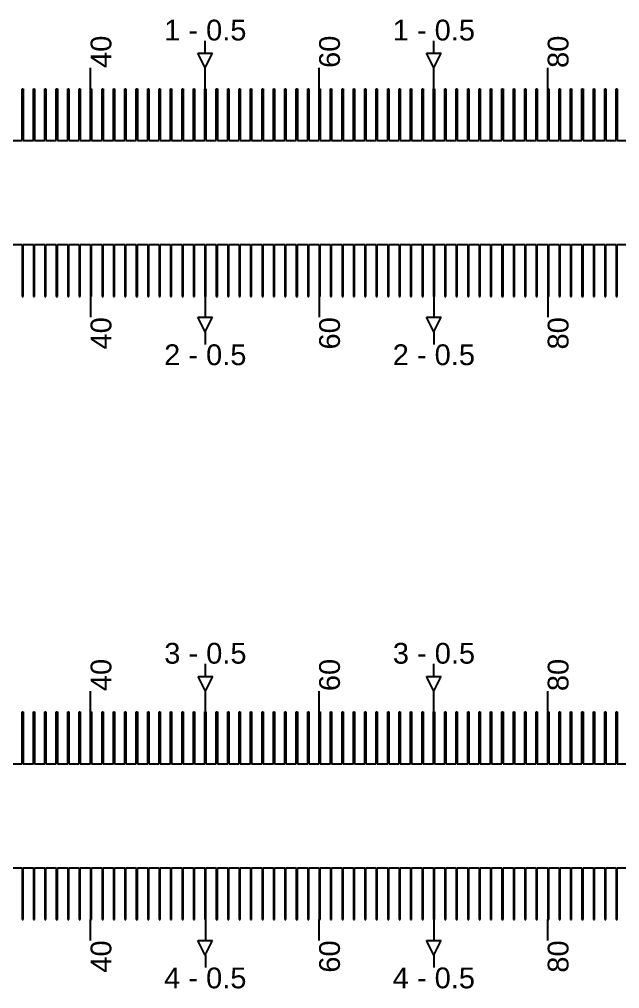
# Model space of a CAD drawing. Extents: x -119394 to 128420, y 74496 to 185496.
# Drawn here: x 41166 to 41454.9, y 112862.7 to 113329.2 of the extents above; entities that cross this region are included whole.
import ezdxf

# ---------------------------------------------------------------- set-up
doc = ezdxf.new("R2010")
doc.units = 13
doc.layers.add('CL - Label-1', color=120, linetype='Continuous')
doc.layers.add('CL - Label-2', color=132, linetype='Continuous')
doc.layers.add('CL - Sub-Micro', color=7, linetype='Continuous', true_color=0x47d1ff)
doc.styles.get("Standard").update_dxf_attribs({"font": 'arial.ttf'})

msp = doc.modelspace()

# ---------------------------------------------------------------- linework, layer by layer
for p, q in [((41255.49, 113312.94), (41255.49, 113318.94)), ((41365.49, 113312.94), (41365.49, 113318.94)), ((41200.29, 113295.86), (41200.29, 113305.86)), ((41255.49, 113295.86), (41255.49, 113305.86)), ((41310.29, 113295.86), (41310.29, 113305.86)), ((41365.49, 113295.86), (41365.49, 113305.86)), ((41420.29, 113295.86), (41420.29, 113305.86)), ((41200.29, 113195.86), (41200.29, 113185.86)), ((41255.49, 113195.86), (41255.49, 113185.86)), ((41310.29, 113195.86), (41310.29, 113185.86)), ((41365.49, 113195.86), (41365.49, 113185.86)), ((41420.29, 113195.86), (41420.29, 113185.86)), ((41255.49, 113178.79), (41255.49, 113172.79)), ((41365.49, 113178.79), (41365.49, 113172.79)), ((41255.54, 113012.94), (41255.54, 113018.94)), ((41365.54, 113012.94), (41365.54, 113018.94)), ((41200.29, 112995.86), (41200.29, 113005.86)), ((41255.54, 112995.86), (41255.54, 113005.86)), ((41310.29, 112995.86), (41310.29, 113005.86)), ((41365.54, 112995.86), (41365.54, 113005.86)), ((41420.29, 112995.86), (41420.29, 113005.86)), ((41200.29, 112885.86), (41200.29, 112895.86)), ((41255.54, 112895.86), (41255.54, 112885.86)), ((41310.29, 112885.86), (41310.29, 112895.86)), ((41365.54, 112895.86), (41365.54, 112885.86)), ((41420.29, 112885.86), (41420.29, 112895.86)), ((41255.54, 112878.79), (41255.54, 112872.79)), ((41365.54, 112878.79), (41365.54, 112872.79))]:
    msp.add_line(p, q)
at = {"layer": 'CL - Label-2'}
for p, q in [((41255.49, 113305.86), (41251.95, 113312.96)), ((41251.95, 113312.96), (41259.02, 113312.96)), ((41255.49, 113305.86), (41259.02, 113312.96)), ((41365.49, 113305.86), (41361.95, 113312.96)), ((41361.95, 113312.96), (41369.02, 113312.96)), ((41365.49, 113305.86), (41369.02, 113312.96)), ((41255.49, 113178.79), (41251.95, 113185.89)), ((41251.95, 113185.89), (41259.02, 113185.89)), ((41255.49, 113178.79), (41259.02, 113185.89)), ((41365.49, 113178.79), (41361.95, 113185.89)), ((41361.95, 113185.89), (41369.02, 113185.89)), ((41365.49, 113178.79), (41369.02, 113185.89)), ((41255.54, 113005.86), (41252, 113012.96)), ((41252, 113012.96), (41259.07, 113012.96)), ((41255.54, 113005.86), (41259.07, 113012.96)), ((41365.54, 113005.86), (41362, 113012.96)), ((41362, 113012.96), (41369.07, 113012.96)), ((41365.54, 113005.86), (41369.07, 113012.96)), ((41255.49, 112878.79), (41251.95, 112885.89)), ((41251.95, 112885.89), (41259.02, 112885.89)), ((41255.49, 112878.79), (41259.02, 112885.89)), ((41365.49, 112878.79), (41361.95, 112885.89)), ((41361.95, 112885.89), (41369.02, 112885.89)), ((41365.49, 112878.79), (41369.02, 112885.89))]:
    msp.add_line(p, q, dxfattribs=at)
at = {"layer": 'CL - Sub-Micro'}
for p, q in [((41167.29, 113270.86), (41167.29, 113295.86)), ((41167.29, 113295.86), (41167.79, 113295.86)), ((41167.79, 113295.86), (41167.79, 113270.86)), ((41172.79, 113270.86), (41172.79, 113295.86)), ((41172.79, 113295.86), (41173.29, 113295.86)), ((41173.29, 113295.86), (41173.29, 113270.86)), ((41178.29, 113270.86), (41178.29, 113295.86)), ((41178.29, 113295.86), (41178.79, 113295.86)), ((41178.79, 113295.86), (41178.79, 113270.86)), ((41183.79, 113270.86), (41183.79, 113295.86)), ((41183.79, 113295.86), (41184.29, 113295.86)), ((41184.29, 113295.86), (41184.29, 113270.86)), ((41189.29, 113270.86), (41189.29, 113295.86)), ((41189.29, 113295.86), (41189.79, 113295.86)), ((41189.79, 113295.86), (41189.79, 113270.86)), ((41194.79, 113270.86), (41194.79, 113295.86)), ((41194.79, 113295.86), (41195.29, 113295.86)), ((41195.29, 113295.86), (41195.29, 113270.86)), ((41200.29, 113270.86), (41200.29, 113295.86)), ((41200.29, 113295.86), (41200.79, 113295.86)), ((41200.79, 113295.86), (41200.79, 113270.86)), ((41205.79, 113270.86), (41205.79, 113295.86)), ((41205.79, 113295.86), (41206.29, 113295.86)), ((41206.29, 113295.86), (41206.29, 113270.86)), ((41211.29, 113270.86), (41211.29, 113295.86)), ((41211.29, 113295.86), (41211.79, 113295.86)), ((41211.79, 113295.86), (41211.79, 113270.86)), ((41216.79, 113270.86), (41216.79, 113295.86)), ((41216.79, 113295.86), (41217.29, 113295.86)), ((41217.29, 113295.86), (41217.29, 113270.86)), ((41222.29, 113270.86), (41222.29, 113295.86)), ((41222.29, 113295.86), (41222.79, 113295.86)), ((41222.79, 113295.86), (41222.79, 113270.86)), ((41227.79, 113270.86), (41227.79, 113295.86)), ((41227.79, 113295.86), (41228.29, 113295.86)), ((41228.29, 113295.86), (41228.29, 113270.86)), ((41233.29, 113270.86), (41233.29, 113295.86)), ((41233.29, 113295.86), (41233.79, 113295.86)), ((41233.79, 113295.86), (41233.79, 113270.86)), ((41238.79, 113270.86), (41238.79, 113295.86)), ((41238.79, 113295.86), (41239.29, 113295.86)), ((41239.29, 113295.86), (41239.29, 113270.86)), ((41244.29, 113270.86), (41244.29, 113295.86)), ((41244.29, 113295.86), (41244.79, 113295.86)), ((41244.79, 113295.86), (41244.79, 113270.86)), ((41249.79, 113270.86), (41249.79, 113295.86)), ((41249.79, 113295.86), (41250.29, 113295.86)), ((41250.29, 113295.86), (41250.29, 113270.86)), ((41255.29, 113270.86), (41255.29, 113295.86)), ((41255.29, 113295.86), (41255.79, 113295.86)), ((41255.79, 113295.86), (41255.79, 113270.86)), ((41260.79, 113270.86), (41260.79, 113295.86)), ((41260.79, 113295.86), (41261.29, 113295.86)), ((41261.29, 113295.86), (41261.29, 113270.86)), ((41266.29, 113270.86), (41266.29, 113295.86)), ((41266.29, 113295.86), (41266.79, 113295.86)), ((41266.79, 113295.86), (41266.79, 113270.86)), ((41271.79, 113270.86), (41271.79, 113295.86)), ((41271.79, 113295.86), (41272.29, 113295.86)), ((41272.29, 113295.86), (41272.29, 113270.86)), ((41277.29, 113270.86), (41277.29, 113295.86)), ((41277.29, 113295.86), (41277.79, 113295.86)), ((41277.79, 113295.86), (41277.79, 113270.86)), ((41282.79, 113270.86), (41282.79, 113295.86)), ((41282.79, 113295.86), (41283.29, 113295.86)), ((41283.29, 113295.86), (41283.29, 113270.86)), ((41288.29, 113270.86), (41288.29, 113295.86)), ((41288.29, 113295.86), (41288.79, 113295.86)), ((41288.79, 113295.86), (41288.79, 113270.86)), ((41293.79, 113270.86), (41293.79, 113295.86)), ((41293.79, 113295.86), (41294.29, 113295.86)), ((41294.29, 113295.86), (41294.29, 113270.86)), ((41299.29, 113270.86), (41299.29, 113295.86)), ((41299.29, 113295.86), (41299.79, 113295.86)), ((41299.79, 113295.86), (41299.79, 113270.86)), ((41304.79, 113270.86), (41304.79, 113295.86)), ((41304.79, 113295.86), (41305.29, 113295.86)), ((41305.29, 113295.86), (41305.29, 113270.86)), ((41310.29, 113270.86), (41310.29, 113295.86)), ((41310.29, 113295.86), (41310.79, 113295.86)), ((41310.79, 113295.86), (41310.79, 113270.86)), ((41315.79, 113270.86), (41315.79, 113295.86)), ((41315.79, 113295.86), (41316.29, 113295.86)), ((41316.29, 113295.86), (41316.29, 113270.86)), ((41321.29, 113270.86), (41321.29, 113295.86)), ((41321.29, 113295.86), (41321.79, 113295.86)), ((41321.79, 113295.86), (41321.79, 113270.86)), ((41326.79, 113270.86), (41326.79, 113295.86)), ((41326.79, 113295.86), (41327.29, 113295.86)), ((41327.29, 113295.86), (41327.29, 113270.86)), ((41332.29, 113270.86), (41332.29, 113295.86)), ((41332.29, 113295.86), (41332.79, 113295.86)), ((41332.79, 113295.86), (41332.79, 113270.86)), ((41337.79, 113270.86), (41337.79, 113295.86)), ((41337.79, 113295.86), (41338.29, 113295.86)), ((41338.29, 113295.86), (41338.29, 113270.86)), ((41343.29, 113270.86), (41343.29, 113295.86)), ((41343.29, 113295.86), (41343.79, 113295.86)), ((41343.79, 113295.86), (41343.79, 113270.86)), ((41348.79, 113270.86), (41348.79, 113295.86)), ((41348.79, 113295.86), (41349.29, 113295.86)), ((41349.29, 113295.86), (41349.29, 113270.86)), ((41354.29, 113270.86), (41354.29, 113295.86)), ((41354.29, 113295.86), (41354.79, 113295.86)), ((41354.79, 113295.86), (41354.79, 113270.86)), ((41359.79, 113270.86), (41359.79, 113295.86)), ((41359.79, 113295.86), (41360.29, 113295.86)), ((41360.29, 113295.86), (41360.29, 113270.86)), ((41365.29, 113270.86), (41365.29, 113295.86)), ((41365.29, 113295.86), (41365.79, 113295.86)), ((41365.79, 113295.86), (41365.79, 113270.86)), ((41370.79, 113270.86), (41370.79, 113295.86)), ((41370.79, 113295.86), (41371.29, 113295.86)), ((41371.29, 113295.86), (41371.29, 113270.86)), ((41376.29, 113270.86), (41376.29, 113295.86)), ((41376.29, 113295.86), (41376.79, 113295.86)), ((41376.79, 113295.86), (41376.79, 113270.86)), ((41381.79, 113270.86), (41381.79, 113295.86)), ((41381.79, 113295.86), (41382.29, 113295.86)), ((41382.29, 113295.86), (41382.29, 113270.86)), ((41387.29, 113270.86), (41387.29, 113295.86)), ((41387.29, 113295.86), (41387.79, 113295.86)), ((41387.79, 113295.86), (41387.79, 113270.86)), ((41392.79, 113270.86), (41392.79, 113295.86)), ((41392.79, 113295.86), (41393.29, 113295.86)), ((41393.29, 113295.86), (41393.29, 113270.86)), ((41398.29, 113270.86), (41398.29, 113295.86)), ((41398.29, 113295.86), (41398.79, 113295.86)), ((41398.79, 113295.86), (41398.79, 113270.86)), ((41403.79, 113270.86), (41403.79, 113295.86)), ((41403.79, 113295.86), (41404.29, 113295.86)), ((41404.29, 113295.86), (41404.29, 113270.86)), ((41409.29, 113270.86), (41409.29, 113295.86)), ((41409.29, 113295.86), (41409.79, 113295.86)), ((41409.79, 113295.86), (41409.79, 113270.86)), ((41414.79, 113270.86), (41414.79, 113295.86)), ((41414.79, 113295.86), (41415.29, 113295.86)), ((41415.29, 113295.86), (41415.29, 113270.86)), ((41420.29, 113270.86), (41420.29, 113295.86)), ((41420.29, 113295.86), (41420.79, 113295.86)), ((41420.79, 113295.86), (41420.79, 113270.86)), ((41425.79, 113270.86), (41425.79, 113295.86)), ((41425.79, 113295.86), (41426.29, 113295.86)), ((41426.29, 113295.86), (41426.29, 113270.86)), ((41431.29, 113270.86), (41431.29, 113295.86)), ((41431.29, 113295.86), (41431.79, 113295.86)), ((41431.79, 113295.86), (41431.79, 113270.86)), ((41436.79, 113270.86), (41436.79, 113295.86)), ((41436.79, 113295.86), (41437.29, 113295.86)), ((41437.29, 113295.86), (41437.29, 113270.86)), ((41442.29, 113270.86), (41442.29, 113295.86)), ((41442.29, 113295.86), (41442.79, 113295.86)), ((41442.79, 113295.86), (41442.79, 113270.86)), ((41447.79, 113270.86), (41447.79, 113295.86)), ((41447.79, 113295.86), (41448.29, 113295.86)), ((41448.29, 113295.86), (41448.29, 113270.86)), ((41453.29, 113270.86), (41453.29, 113295.86)), ((41453.29, 113295.86), (41453.79, 113295.86)), ((41453.79, 113295.86), (41453.79, 113270.86)), ((41162.29, 113270.86), (41167.29, 113270.86)), ((41167.79, 113270.86), (41172.79, 113270.86)), ((41173.29, 113270.86), (41178.29, 113270.86)), ((41178.79, 113270.86), (41183.79, 113270.86)), ((41184.29, 113270.86), (41189.29, 113270.86)), ((41189.79, 113270.86), (41194.79, 113270.86)), ((41195.29, 113270.86), (41200.29, 113270.86)), ((41200.79, 113270.86), (41205.79, 113270.86)), ((41206.29, 113270.86), (41211.29, 113270.86)), ((41211.79, 113270.86), (41216.79, 113270.86)), ((41217.29, 113270.86), (41222.29, 113270.86)), ((41222.79, 113270.86), (41227.79, 113270.86)), ((41228.29, 113270.86), (41233.29, 113270.86)), ((41233.79, 113270.86), (41238.79, 113270.86)), ((41239.29, 113270.86), (41244.29, 113270.86)), ((41244.79, 113270.86), (41249.79, 113270.86)), ((41250.29, 113270.86), (41255.29, 113270.86)), ((41255.79, 113270.86), (41260.79, 113270.86)), ((41261.29, 113270.86), (41266.29, 113270.86)), ((41266.79, 113270.86), (41271.79, 113270.86)), ((41272.29, 113270.86), (41277.29, 113270.86)), ((41277.79, 113270.86), (41282.79, 113270.86)), ((41283.29, 113270.86), (41288.29, 113270.86)), ((41288.79, 113270.86), (41293.79, 113270.86)), ((41294.29, 113270.86), (41299.29, 113270.86)), ((41299.79, 113270.86), (41304.79, 113270.86)), ((41305.29, 113270.86), (41310.29, 113270.86)), ((41310.79, 113270.86), (41315.79, 113270.86)), ((41316.29, 113270.86), (41321.29, 113270.86)), ((41321.79, 113270.86), (41326.79, 113270.86)), ((41327.29, 113270.86), (41332.29, 113270.86)), ((41332.79, 113270.86), (41337.79, 113270.86)), ((41338.29, 113270.86), (41343.29, 113270.86)), ((41343.79, 113270.86), (41348.79, 113270.86)), ((41349.29, 113270.86), (41354.29, 113270.86)), ((41354.79, 113270.86), (41359.79, 113270.86)), ((41360.29, 113270.86), (41365.29, 113270.86)), ((41365.79, 113270.86), (41370.79, 113270.86)), ((41371.29, 113270.86), (41376.29, 113270.86)), ((41376.79, 113270.86), (41381.79, 113270.86)), ((41382.29, 113270.86), (41387.29, 113270.86)), ((41387.79, 113270.86), (41392.79, 113270.86)), ((41393.29, 113270.86), (41398.29, 113270.86)), ((41398.79, 113270.86), (41403.79, 113270.86)), ((41404.29, 113270.86), (41409.29, 113270.86)), ((41409.79, 113270.86), (41414.79, 113270.86)), ((41415.29, 113270.86), (41420.29, 113270.86)), ((41420.79, 113270.86), (41425.79, 113270.86)), ((41426.29, 113270.86), (41431.29, 113270.86)), ((41431.79, 113270.86), (41436.79, 113270.86)), ((41437.29, 113270.86), (41442.29, 113270.86)), ((41442.79, 113270.86), (41447.79, 113270.86)), ((41448.29, 113270.86), (41453.29, 113270.86)), ((41453.79, 113270.86), (41458.79, 113270.86)), ((41162.29, 113220.86), (41167.29, 113220.86)), ((41167.29, 113220.86), (41167.29, 113195.86)), ((41167.79, 113195.86), (41167.79, 113220.86)), ((41167.79, 113220.86), (41172.79, 113220.86)), ((41172.79, 113220.86), (41172.79, 113195.86)), ((41173.29, 113195.86), (41173.29, 113220.86)), ((41173.29, 113220.86), (41178.29, 113220.86)), ((41178.29, 113220.86), (41178.29, 113195.86)), ((41178.79, 113195.86), (41178.79, 113220.86)), ((41178.79, 113220.86), (41183.79, 113220.86)), ((41183.79, 113220.86), (41183.79, 113195.86)), ((41184.29, 113195.86), (41184.29, 113220.86)), ((41184.29, 113220.86), (41189.29, 113220.86)), ((41189.29, 113220.86), (41189.29, 113195.86)), ((41189.79, 113195.86), (41189.79, 113220.86)), ((41189.79, 113220.86), (41194.79, 113220.86)), ((41194.79, 113220.86), (41194.79, 113195.86)), ((41195.29, 113195.86), (41195.29, 113220.86)), ((41195.29, 113220.86), (41200.29, 113220.86)), ((41200.29, 113220.86), (41200.29, 113195.86)), ((41200.79, 113195.86), (41200.79, 113220.86)), ((41200.79, 113220.86), (41205.79, 113220.86)), ((41205.79, 113220.86), (41205.79, 113195.86)), ((41206.29, 113195.86), (41206.29, 113220.86)), ((41206.29, 113220.86), (41211.29, 113220.86)), ((41211.29, 113220.86), (41211.29, 113195.86)), ((41211.79, 113195.86), (41211.79, 113220.86)), ((41211.79, 113220.86), (41216.79, 113220.86)), ((41216.79, 113220.86), (41216.79, 113195.86)), ((41217.29, 113195.86), (41217.29, 113220.86)), ((41217.29, 113220.86), (41222.29, 113220.86)), ((41222.29, 113220.86), (41222.29, 113195.86)), ((41222.79, 113195.86), (41222.79, 113220.86)), ((41222.79, 113220.86), (41227.79, 113220.86)), ((41227.79, 113220.86), (41227.79, 113195.86)), ((41228.29, 113195.86), (41228.29, 113220.86)), ((41228.29, 113220.86), (41233.29, 113220.86)), ((41233.29, 113220.86), (41233.29, 113195.86)), ((41233.79, 113195.86), (41233.79, 113220.86)), ((41233.79, 113220.86), (41238.79, 113220.86)), ((41238.79, 113220.86), (41238.79, 113195.86)), ((41239.29, 113195.86), (41239.29, 113220.86)), ((41239.29, 113220.86), (41244.29, 113220.86)), ((41244.29, 113220.86), (41244.29, 113195.86)), ((41244.79, 113195.86), (41244.79, 113220.86)), ((41244.79, 113220.86), (41249.79, 113220.86)), ((41249.79, 113220.86), (41249.79, 113195.86)), ((41250.29, 113195.86), (41250.29, 113220.86)), ((41250.29, 113220.86), (41255.29, 113220.86)), ((41255.29, 113220.86), (41255.29, 113195.86)), ((41255.79, 113195.86), (41255.79, 113220.86)), ((41255.79, 113220.86), (41260.79, 113220.86)), ((41260.79, 113220.86), (41260.79, 113195.86)), ((41261.29, 113195.86), (41261.29, 113220.86)), ((41261.29, 113220.86), (41266.29, 113220.86)), ((41266.29, 113220.86), (41266.29, 113195.86)), ((41266.79, 113195.86), (41266.79, 113220.86)), ((41266.79, 113220.86), (41271.79, 113220.86)), ((41271.79, 113220.86), (41271.79, 113195.86)), ((41272.29, 113195.86), (41272.29, 113220.86)), ((41272.29, 113220.86), (41277.29, 113220.86)), ((41277.29, 113220.86), (41277.29, 113195.86)), ((41277.79, 113195.86), (41277.79, 113220.86)), ((41277.79, 113220.86), (41282.79, 113220.86)), ((41282.79, 113220.86), (41282.79, 113195.86)), ((41283.29, 113195.86), (41283.29, 113220.86)), ((41283.29, 113220.86), (41288.29, 113220.86)), ((41288.29, 113220.86), (41288.29, 113195.86)), ((41288.79, 113195.86), (41288.79, 113220.86)), ((41288.79, 113220.86), (41293.79, 113220.86)), ((41293.79, 113220.86), (41293.79, 113195.86)), ((41294.29, 113195.86), (41294.29, 113220.86)), ((41294.29, 113220.86), (41299.29, 113220.86)), ((41299.29, 113220.86), (41299.29, 113195.86)), ((41299.79, 113195.86), (41299.79, 113220.86)), ((41299.79, 113220.86), (41304.79, 113220.86)), ((41304.79, 113220.86), (41304.79, 113195.86)), ((41305.29, 113195.86), (41305.29, 113220.86)), ((41305.29, 113220.86), (41310.29, 113220.86)), ((41310.29, 113220.86), (41310.29, 113195.86)), ((41310.79, 113195.86), (41310.79, 113220.86)), ((41310.79, 113220.86), (41315.79, 113220.86)), ((41315.79, 113220.86), (41315.79, 113195.86)), ((41316.29, 113195.86), (41316.29, 113220.86)), ((41316.29, 113220.86), (41321.29, 113220.86)), ((41321.29, 113220.86), (41321.29, 113195.86)), ((41321.79, 113195.86), (41321.79, 113220.86)), ((41321.79, 113220.86), (41326.79, 113220.86)), ((41326.79, 113220.86), (41326.79, 113195.86)), ((41327.29, 113195.86), (41327.29, 113220.86)), ((41327.29, 113220.86), (41332.29, 113220.86)), ((41332.29, 113220.86), (41332.29, 113195.86)), ((41332.79, 113195.86), (41332.79, 113220.86)), ((41332.79, 113220.86), (41337.79, 113220.86)), ((41337.79, 113220.86), (41337.79, 113195.86)), ((41338.29, 113195.86), (41338.29, 113220.86)), ((41338.29, 113220.86), (41343.29, 113220.86)), ((41343.29, 113220.86), (41343.29, 113195.86)), ((41343.79, 113195.86), (41343.79, 113220.86)), ((41343.79, 113220.86), (41348.79, 113220.86)), ((41348.79, 113220.86), (41348.79, 113195.86)), ((41349.29, 113195.86), (41349.29, 113220.86)), ((41349.29, 113220.86), (41354.29, 113220.86)), ((41354.29, 113220.86), (41354.29, 113195.86)), ((41354.79, 113195.86), (41354.79, 113220.86)), ((41354.79, 113220.86), (41359.79, 113220.86)), ((41359.79, 113220.86), (41359.79, 113195.86)), ((41360.29, 113195.86), (41360.29, 113220.86)), ((41360.29, 113220.86), (41365.29, 113220.86)), ((41365.29, 113220.86), (41365.29, 113195.86)), ((41365.79, 113195.86), (41365.79, 113220.86)), ((41365.79, 113220.86), (41370.79, 113220.86)), ((41370.79, 113220.86), (41370.79, 113195.86)), ((41371.29, 113195.86), (41371.29, 113220.86)), ((41371.29, 113220.86), (41376.29, 113220.86)), ((41376.29, 113220.86), (41376.29, 113195.86)), ((41376.79, 113195.86), (41376.79, 113220.86)), ((41376.79, 113220.86), (41381.79, 113220.86)), ((41381.79, 113220.86), (41381.79, 113195.86)), ((41382.29, 113195.86), (41382.29, 113220.86)), ((41382.29, 113220.86), (41387.29, 113220.86)), ((41387.29, 113220.86), (41387.29, 113195.86)), ((41387.79, 113195.86), (41387.79, 113220.86)), ((41387.79, 113220.86), (41392.79, 113220.86)), ((41392.79, 113220.86), (41392.79, 113195.86)), ((41393.29, 113195.86), (41393.29, 113220.86)), ((41393.29, 113220.86), (41398.29, 113220.86)), ((41398.29, 113220.86), (41398.29, 113195.86)), ((41398.79, 113195.86), (41398.79, 113220.86)), ((41398.79, 113220.86), (41403.79, 113220.86)), ((41403.79, 113220.86), (41403.79, 113195.86)), ((41404.29, 113195.86), (41404.29, 113220.86)), ((41404.29, 113220.86), (41409.29, 113220.86)), ((41409.29, 113220.86), (41409.29, 113195.86)), ((41409.79, 113195.86), (41409.79, 113220.86)), ((41409.79, 113220.86), (41414.79, 113220.86)), ((41414.79, 113220.86), (41414.79, 113195.86)), ((41415.29, 113195.86), (41415.29, 113220.86)), ((41415.29, 113220.86), (41420.29, 113220.86)), ((41420.29, 113220.86), (41420.29, 113195.86)), ((41420.79, 113195.86), (41420.79, 113220.86)), ((41420.79, 113220.86), (41425.79, 113220.86)), ((41425.79, 113220.86), (41425.79, 113195.86)), ((41426.29, 113195.86), (41426.29, 113220.86)), ((41426.29, 113220.86), (41431.29, 113220.86)), ((41431.29, 113220.86), (41431.29, 113195.86)), ((41431.79, 113195.86), (41431.79, 113220.86)), ((41431.79, 113220.86), (41436.79, 113220.86)), ((41436.79, 113220.86), (41436.79, 113195.86)), ((41437.29, 113195.86), (41437.29, 113220.86)), ((41437.29, 113220.86), (41442.29, 113220.86)), ((41442.29, 113220.86), (41442.29, 113195.86)), ((41442.79, 113195.86), (41442.79, 113220.86)), ((41442.79, 113220.86), (41447.79, 113220.86)), ((41447.79, 113220.86), (41447.79, 113195.86)), ((41448.29, 113195.86), (41448.29, 113220.86)), ((41448.29, 113220.86), (41453.29, 113220.86)), ((41453.29, 113220.86), (41453.29, 113195.86)), ((41453.79, 113195.86), (41453.79, 113220.86)), ((41453.79, 113220.86), (41458.79, 113220.86)), ((41167.29, 113195.86), (41167.79, 113195.86)), ((41172.79, 113195.86), (41173.29, 113195.86)), ((41178.29, 113195.86), (41178.79, 113195.86)), ((41183.79, 113195.86), (41184.29, 113195.86)), ((41189.29, 113195.86), (41189.79, 113195.86)), ((41194.79, 113195.86), (41195.29, 113195.86)), ((41200.29, 113195.86), (41200.79, 113195.86)), ((41205.79, 113195.86), (41206.29, 113195.86)), ((41211.29, 113195.86), (41211.79, 113195.86)), ((41216.79, 113195.86), (41217.29, 113195.86)), ((41222.29, 113195.86), (41222.79, 113195.86)), ((41227.79, 113195.86), (41228.29, 113195.86)), ((41233.29, 113195.86), (41233.79, 113195.86)), ((41238.79, 113195.86), (41239.29, 113195.86)), ((41244.29, 113195.86), (41244.79, 113195.86)), ((41249.79, 113195.86), (41250.29, 113195.86)), ((41255.29, 113195.86), (41255.79, 113195.86)), ((41260.79, 113195.86), (41261.29, 113195.86)), ((41266.29, 113195.86), (41266.79, 113195.86)), ((41271.79, 113195.86), (41272.29, 113195.86)), ((41277.29, 113195.86), (41277.79, 113195.86)), ((41282.79, 113195.86), (41283.29, 113195.86)), ((41288.29, 113195.86), (41288.79, 113195.86)), ((41293.79, 113195.86), (41294.29, 113195.86)), ((41299.29, 113195.86), (41299.79, 113195.86)), ((41304.79, 113195.86), (41305.29, 113195.86)), ((41310.29, 113195.86), (41310.79, 113195.86)), ((41315.79, 113195.86), (41316.29, 113195.86)), ((41321.29, 113195.86), (41321.79, 113195.86)), ((41326.79, 113195.86), (41327.29, 113195.86)), ((41332.29, 113195.86), (41332.79, 113195.86)), ((41337.79, 113195.86), (41338.29, 113195.86)), ((41343.29, 113195.86), (41343.79, 113195.86)), ((41348.79, 113195.86), (41349.29, 113195.86)), ((41354.29, 113195.86), (41354.79, 113195.86)), ((41359.79, 113195.86), (41360.29, 113195.86)), ((41365.29, 113195.86), (41365.79, 113195.86)), ((41370.79, 113195.86), (41371.29, 113195.86)), ((41376.29, 113195.86), (41376.79, 113195.86)), ((41381.79, 113195.86), (41382.29, 113195.86)), ((41387.29, 113195.86), (41387.79, 113195.86)), ((41392.79, 113195.86), (41393.29, 113195.86)), ((41398.29, 113195.86), (41398.79, 113195.86)), ((41403.79, 113195.86), (41404.29, 113195.86)), ((41409.29, 113195.86), (41409.79, 113195.86)), ((41414.79, 113195.86), (41415.29, 113195.86)), ((41420.29, 113195.86), (41420.79, 113195.86)), ((41425.79, 113195.86), (41426.29, 113195.86)), ((41431.29, 113195.86), (41431.79, 113195.86)), ((41436.79, 113195.86), (41437.29, 113195.86)), ((41442.29, 113195.86), (41442.79, 113195.86)), ((41447.79, 113195.86), (41448.29, 113195.86)), ((41453.29, 113195.86), (41453.79, 113195.86)), ((41167.29, 112970.86), (41167.29, 112995.86)), ((41167.29, 112995.86), (41167.79, 112995.86)), ((41167.79, 112995.86), (41167.79, 112970.86)), ((41172.79, 112970.86), (41172.79, 112995.86)), ((41172.79, 112995.86), (41173.29, 112995.86)), ((41173.29, 112995.86), (41173.29, 112970.86)), ((41178.29, 112970.86), (41178.29, 112995.86)), ((41178.29, 112995.86), (41178.79, 112995.86)), ((41178.79, 112995.86), (41178.79, 112970.86)), ((41183.79, 112970.86), (41183.79, 112995.86)), ((41183.79, 112995.86), (41184.29, 112995.86)), ((41184.29, 112995.86), (41184.29, 112970.86)), ((41189.29, 112970.86), (41189.29, 112995.86)), ((41189.29, 112995.86), (41189.79, 112995.86)), ((41189.79, 112995.86), (41189.79, 112970.86)), ((41194.79, 112970.86), (41194.79, 112995.86)), ((41194.79, 112995.86), (41195.29, 112995.86)), ((41195.29, 112995.86), (41195.29, 112970.86)), ((41200.29, 112970.86), (41200.29, 112995.86)), ((41200.29, 112995.86), (41200.79, 112995.86)), ((41200.79, 112995.86), (41200.79, 112970.86)), ((41205.79, 112970.86), (41205.79, 112995.86)), ((41205.79, 112995.86), (41206.29, 112995.86)), ((41206.29, 112995.86), (41206.29, 112970.86)), ((41211.29, 112970.86), (41211.29, 112995.86)), ((41211.29, 112995.86), (41211.79, 112995.86)), ((41211.79, 112995.86), (41211.79, 112970.86)), ((41216.79, 112970.86), (41216.79, 112995.86)), ((41216.79, 112995.86), (41217.29, 112995.86)), ((41217.29, 112995.86), (41217.29, 112970.86)), ((41222.29, 112970.86), (41222.29, 112995.86)), ((41222.29, 112995.86), (41222.79, 112995.86)), ((41222.79, 112995.86), (41222.79, 112970.86)), ((41227.79, 112970.86), (41227.79, 112995.86)), ((41227.79, 112995.86), (41228.29, 112995.86)), ((41228.29, 112995.86), (41228.29, 112970.86)), ((41233.29, 112970.86), (41233.29, 112995.86)), ((41233.29, 112995.86), (41233.79, 112995.86)), ((41233.79, 112995.86), (41233.79, 112970.86)), ((41238.79, 112970.86), (41238.79, 112995.86)), ((41238.79, 112995.86), (41239.29, 112995.86)), ((41239.29, 112995.86), (41239.29, 112970.86)), ((41244.29, 112970.86), (41244.29, 112995.86)), ((41244.29, 112995.86), (41244.79, 112995.86)), ((41244.79, 112995.86), (41244.79, 112970.86)), ((41249.79, 112970.86), (41249.79, 112995.86)), ((41249.79, 112995.86), (41250.29, 112995.86)), ((41250.29, 112995.86), (41250.29, 112970.86)), ((41255.29, 112970.86), (41255.29, 112995.86)), ((41255.29, 112995.86), (41255.79, 112995.86)), ((41255.79, 112995.86), (41255.79, 112970.86)), ((41260.79, 112970.86), (41260.79, 112995.86)), ((41260.79, 112995.86), (41261.29, 112995.86)), ((41261.29, 112995.86), (41261.29, 112970.86)), ((41266.29, 112970.86), (41266.29, 112995.86)), ((41266.29, 112995.86), (41266.79, 112995.86)), ((41266.79, 112995.86), (41266.79, 112970.86)), ((41271.79, 112970.86), (41271.79, 112995.86)), ((41271.79, 112995.86), (41272.29, 112995.86)), ((41272.29, 112995.86), (41272.29, 112970.86)), ((41277.29, 112970.86), (41277.29, 112995.86)), ((41277.29, 112995.86), (41277.79, 112995.86)), ((41277.79, 112995.86), (41277.79, 112970.86)), ((41282.79, 112970.86), (41282.79, 112995.86)), ((41282.79, 112995.86), (41283.29, 112995.86)), ((41283.29, 112995.86), (41283.29, 112970.86)), ((41288.29, 112970.86), (41288.29, 112995.86)), ((41288.29, 112995.86), (41288.79, 112995.86)), ((41288.79, 112995.86), (41288.79, 112970.86)), ((41293.79, 112970.86), (41293.79, 112995.86)), ((41293.79, 112995.86), (41294.29, 112995.86)), ((41294.29, 112995.86), (41294.29, 112970.86)), ((41299.29, 112970.86), (41299.29, 112995.86)), ((41299.29, 112995.86), (41299.79, 112995.86)), ((41299.79, 112995.86), (41299.79, 112970.86)), ((41304.79, 112970.86), (41304.79, 112995.86)), ((41304.79, 112995.86), (41305.29, 112995.86)), ((41305.29, 112995.86), (41305.29, 112970.86)), ((41310.29, 112970.86), (41310.29, 112995.86)), ((41310.29, 112995.86), (41310.79, 112995.86)), ((41310.79, 112995.86), (41310.79, 112970.86)), ((41315.79, 112970.86), (41315.79, 112995.86)), ((41315.79, 112995.86), (41316.29, 112995.86)), ((41316.29, 112995.86), (41316.29, 112970.86)), ((41321.29, 112970.86), (41321.29, 112995.86)), ((41321.29, 112995.86), (41321.79, 112995.86)), ((41321.79, 112995.86), (41321.79, 112970.86)), ((41326.79, 112970.86), (41326.79, 112995.86)), ((41326.79, 112995.86), (41327.29, 112995.86)), ((41327.29, 112995.86), (41327.29, 112970.86)), ((41332.29, 112970.86), (41332.29, 112995.86)), ((41332.29, 112995.86), (41332.79, 112995.86)), ((41332.79, 112995.86), (41332.79, 112970.86)), ((41337.79, 112970.86), (41337.79, 112995.86)), ((41337.79, 112995.86), (41338.29, 112995.86)), ((41338.29, 112995.86), (41338.29, 112970.86)), ((41343.29, 112970.86), (41343.29, 112995.86)), ((41343.29, 112995.86), (41343.79, 112995.86)), ((41343.79, 112995.86), (41343.79, 112970.86)), ((41348.79, 112970.86), (41348.79, 112995.86)), ((41348.79, 112995.86), (41349.29, 112995.86)), ((41349.29, 112995.86), (41349.29, 112970.86)), ((41354.29, 112970.86), (41354.29, 112995.86)), ((41354.29, 112995.86), (41354.79, 112995.86)), ((41354.79, 112995.86), (41354.79, 112970.86)), ((41359.79, 112970.86), (41359.79, 112995.86)), ((41359.79, 112995.86), (41360.29, 112995.86)), ((41360.29, 112995.86), (41360.29, 112970.86)), ((41365.29, 112970.86), (41365.29, 112995.86)), ((41365.29, 112995.86), (41365.79, 112995.86)), ((41365.79, 112995.86), (41365.79, 112970.86)), ((41370.79, 112970.86), (41370.79, 112995.86)), ((41370.79, 112995.86), (41371.29, 112995.86)), ((41371.29, 112995.86), (41371.29, 112970.86)), ((41376.29, 112970.86), (41376.29, 112995.86)), ((41376.29, 112995.86), (41376.79, 112995.86)), ((41376.79, 112995.86), (41376.79, 112970.86)), ((41381.79, 112970.86), (41381.79, 112995.86)), ((41381.79, 112995.86), (41382.29, 112995.86)), ((41382.29, 112995.86), (41382.29, 112970.86)), ((41387.29, 112970.86), (41387.29, 112995.86)), ((41387.29, 112995.86), (41387.79, 112995.86)), ((41387.79, 112995.86), (41387.79, 112970.86)), ((41392.79, 112970.86), (41392.79, 112995.86)), ((41392.79, 112995.86), (41393.29, 112995.86)), ((41393.29, 112995.86), (41393.29, 112970.86)), ((41398.29, 112970.86), (41398.29, 112995.86)), ((41398.29, 112995.86), (41398.79, 112995.86)), ((41398.79, 112995.86), (41398.79, 112970.86)), ((41403.79, 112970.86), (41403.79, 112995.86)), ((41403.79, 112995.86), (41404.29, 112995.86)), ((41404.29, 112995.86), (41404.29, 112970.86)), ((41409.29, 112970.86), (41409.29, 112995.86)), ((41409.29, 112995.86), (41409.79, 112995.86)), ((41409.79, 112995.86), (41409.79, 112970.86)), ((41414.79, 112970.86), (41414.79, 112995.86)), ((41414.79, 112995.86), (41415.29, 112995.86)), ((41415.29, 112995.86), (41415.29, 112970.86)), ((41420.29, 112970.86), (41420.29, 112995.86)), ((41420.29, 112995.86), (41420.79, 112995.86)), ((41420.79, 112995.86), (41420.79, 112970.86)), ((41425.79, 112970.86), (41425.79, 112995.86)), ((41425.79, 112995.86), (41426.29, 112995.86)), ((41426.29, 112995.86), (41426.29, 112970.86)), ((41431.29, 112970.86), (41431.29, 112995.86)), ((41431.29, 112995.86), (41431.79, 112995.86)), ((41431.79, 112995.86), (41431.79, 112970.86)), ((41436.79, 112970.86), (41436.79, 112995.86)), ((41436.79, 112995.86), (41437.29, 112995.86)), ((41437.29, 112995.86), (41437.29, 112970.86)), ((41442.29, 112970.86), (41442.29, 112995.86)), ((41442.29, 112995.86), (41442.79, 112995.86)), ((41442.79, 112995.86), (41442.79, 112970.86)), ((41447.79, 112970.86), (41447.79, 112995.86)), ((41447.79, 112995.86), (41448.29, 112995.86)), ((41448.29, 112995.86), (41448.29, 112970.86)), ((41453.29, 112970.86), (41453.29, 112995.86)), ((41453.29, 112995.86), (41453.79, 112995.86)), ((41453.79, 112995.86), (41453.79, 112970.86)), ((41162.29, 112970.86), (41167.29, 112970.86)), ((41167.79, 112970.86), (41172.79, 112970.86)), ((41173.29, 112970.86), (41178.29, 112970.86)), ((41178.79, 112970.86), (41183.79, 112970.86)), ((41184.29, 112970.86), (41189.29, 112970.86)), ((41189.79, 112970.86), (41194.79, 112970.86)), ((41195.29, 112970.86), (41200.29, 112970.86)), ((41200.79, 112970.86), (41205.79, 112970.86)), ((41206.29, 112970.86), (41211.29, 112970.86)), ((41211.79, 112970.86), (41216.79, 112970.86)), ((41217.29, 112970.86), (41222.29, 112970.86)), ((41222.79, 112970.86), (41227.79, 112970.86)), ((41228.29, 112970.86), (41233.29, 112970.86)), ((41233.79, 112970.86), (41238.79, 112970.86)), ((41239.29, 112970.86), (41244.29, 112970.86)), ((41244.79, 112970.86), (41249.79, 112970.86)), ((41250.29, 112970.86), (41255.29, 112970.86)), ((41255.79, 112970.86), (41260.79, 112970.86)), ((41261.29, 112970.86), (41266.29, 112970.86)), ((41266.79, 112970.86), (41271.79, 112970.86)), ((41272.29, 112970.86), (41277.29, 112970.86)), ((41277.79, 112970.86), (41282.79, 112970.86)), ((41283.29, 112970.86), (41288.29, 112970.86)), ((41288.79, 112970.86), (41293.79, 112970.86)), ((41294.29, 112970.86), (41299.29, 112970.86)), ((41299.79, 112970.86), (41304.79, 112970.86)), ((41305.29, 112970.86), (41310.29, 112970.86)), ((41310.79, 112970.86), (41315.79, 112970.86)), ((41316.29, 112970.86), (41321.29, 112970.86)), ((41321.79, 112970.86), (41326.79, 112970.86)), ((41327.29, 112970.86), (41332.29, 112970.86)), ((41332.79, 112970.86), (41337.79, 112970.86)), ((41338.29, 112970.86), (41343.29, 112970.86)), ((41343.79, 112970.86), (41348.79, 112970.86)), ((41349.29, 112970.86), (41354.29, 112970.86)), ((41354.79, 112970.86), (41359.79, 112970.86)), ((41360.29, 112970.86), (41365.29, 112970.86)), ((41365.79, 112970.86), (41370.79, 112970.86)), ((41371.29, 112970.86), (41376.29, 112970.86)), ((41376.79, 112970.86), (41381.79, 112970.86)), ((41382.29, 112970.86), (41387.29, 112970.86)), ((41387.79, 112970.86), (41392.79, 112970.86)), ((41393.29, 112970.86), (41398.29, 112970.86)), ((41398.79, 112970.86), (41403.79, 112970.86)), ((41404.29, 112970.86), (41409.29, 112970.86)), ((41409.79, 112970.86), (41414.79, 112970.86)), ((41415.29, 112970.86), (41420.29, 112970.86)), ((41420.79, 112970.86), (41425.79, 112970.86)), ((41426.29, 112970.86), (41431.29, 112970.86)), ((41431.79, 112970.86), (41436.79, 112970.86)), ((41437.29, 112970.86), (41442.29, 112970.86)), ((41442.79, 112970.86), (41447.79, 112970.86)), ((41448.29, 112970.86), (41453.29, 112970.86)), ((41453.79, 112970.86), (41458.79, 112970.86)), ((41162.29, 112920.86), (41167.29, 112920.86)), ((41167.29, 112920.86), (41167.29, 112895.86)), ((41167.79, 112895.86), (41167.79, 112920.86)), ((41167.79, 112920.86), (41172.79, 112920.86)), ((41172.79, 112920.86), (41172.79, 112895.86)), ((41173.29, 112895.86), (41173.29, 112920.86)), ((41173.29, 112920.86), (41178.29, 112920.86)), ((41178.29, 112920.86), (41178.29, 112895.86)), ((41178.79, 112895.86), (41178.79, 112920.86)), ((41178.79, 112920.86), (41183.79, 112920.86)), ((41183.79, 112920.86), (41183.79, 112895.86)), ((41184.29, 112895.86), (41184.29, 112920.86)), ((41184.29, 112920.86), (41189.29, 112920.86)), ((41189.29, 112920.86), (41189.29, 112895.86)), ((41189.79, 112895.86), (41189.79, 112920.86)), ((41189.79, 112920.86), (41194.79, 112920.86)), ((41194.79, 112920.86), (41194.79, 112895.86)), ((41195.29, 112895.86), (41195.29, 112920.86)), ((41195.29, 112920.86), (41200.29, 112920.86)), ((41200.29, 112920.86), (41200.29, 112895.86)), ((41200.79, 112895.86), (41200.79, 112920.86)), ((41200.79, 112920.86), (41205.79, 112920.86)), ((41205.79, 112920.86), (41205.79, 112895.86)), ((41206.29, 112895.86), (41206.29, 112920.86)), ((41206.29, 112920.86), (41211.29, 112920.86)), ((41211.29, 112920.86), (41211.29, 112895.86)), ((41211.79, 112895.86), (41211.79, 112920.86)), ((41211.79, 112920.86), (41216.79, 112920.86)), ((41216.79, 112920.86), (41216.79, 112895.86)), ((41217.29, 112895.86), (41217.29, 112920.86)), ((41217.29, 112920.86), (41222.29, 112920.86)), ((41222.29, 112920.86), (41222.29, 112895.86)), ((41222.79, 112895.86), (41222.79, 112920.86)), ((41222.79, 112920.86), (41227.79, 112920.86)), ((41227.79, 112920.86), (41227.79, 112895.86)), ((41228.29, 112895.86), (41228.29, 112920.86)), ((41228.29, 112920.86), (41233.29, 112920.86)), ((41233.29, 112920.86), (41233.29, 112895.86)), ((41233.79, 112895.86), (41233.79, 112920.86)), ((41233.79, 112920.86), (41238.79, 112920.86)), ((41238.79, 112920.86), (41238.79, 112895.86)), ((41239.29, 112895.86), (41239.29, 112920.86)), ((41239.29, 112920.86), (41244.29, 112920.86)), ((41244.29, 112920.86), (41244.29, 112895.86)), ((41244.79, 112895.86), (41244.79, 112920.86)), ((41244.79, 112920.86), (41249.79, 112920.86)), ((41249.79, 112920.86), (41249.79, 112895.86)), ((41250.29, 112895.86), (41250.29, 112920.86)), ((41250.29, 112920.86), (41255.29, 112920.86)), ((41255.29, 112920.86), (41255.29, 112895.86)), ((41255.79, 112895.86), (41255.79, 112920.86)), ((41255.79, 112920.86), (41260.79, 112920.86)), ((41260.79, 112920.86), (41260.79, 112895.86)), ((41261.29, 112895.86), (41261.29, 112920.86)), ((41261.29, 112920.86), (41266.29, 112920.86)), ((41266.29, 112920.86), (41266.29, 112895.86)), ((41266.79, 112895.86), (41266.79, 112920.86)), ((41266.79, 112920.86), (41271.79, 112920.86)), ((41271.79, 112920.86), (41271.79, 112895.86)), ((41272.29, 112895.86), (41272.29, 112920.86)), ((41272.29, 112920.86), (41277.29, 112920.86)), ((41277.29, 112920.86), (41277.29, 112895.86)), ((41277.79, 112895.86), (41277.79, 112920.86)), ((41277.79, 112920.86), (41282.79, 112920.86)), ((41282.79, 112920.86), (41282.79, 112895.86)), ((41283.29, 112895.86), (41283.29, 112920.86)), ((41283.29, 112920.86), (41288.29, 112920.86)), ((41288.29, 112920.86), (41288.29, 112895.86)), ((41288.79, 112895.86), (41288.79, 112920.86)), ((41288.79, 112920.86), (41293.79, 112920.86)), ((41293.79, 112920.86), (41293.79, 112895.86)), ((41294.29, 112895.86), (41294.29, 112920.86)), ((41294.29, 112920.86), (41299.29, 112920.86)), ((41299.29, 112920.86), (41299.29, 112895.86)), ((41299.79, 112895.86), (41299.79, 112920.86)), ((41299.79, 112920.86), (41304.79, 112920.86)), ((41304.79, 112920.86), (41304.79, 112895.86)), ((41305.29, 112895.86), (41305.29, 112920.86)), ((41305.29, 112920.86), (41310.29, 112920.86)), ((41310.29, 112920.86), (41310.29, 112895.86)), ((41310.79, 112895.86), (41310.79, 112920.86)), ((41310.79, 112920.86), (41315.79, 112920.86)), ((41315.79, 112920.86), (41315.79, 112895.86)), ((41316.29, 112895.86), (41316.29, 112920.86)), ((41316.29, 112920.86), (41321.29, 112920.86)), ((41321.29, 112920.86), (41321.29, 112895.86)), ((41321.79, 112895.86), (41321.79, 112920.86)), ((41321.79, 112920.86), (41326.79, 112920.86)), ((41326.79, 112920.86), (41326.79, 112895.86)), ((41327.29, 112895.86), (41327.29, 112920.86)), ((41327.29, 112920.86), (41332.29, 112920.86)), ((41332.29, 112920.86), (41332.29, 112895.86)), ((41332.79, 112895.86), (41332.79, 112920.86)), ((41332.79, 112920.86), (41337.79, 112920.86)), ((41337.79, 112920.86), (41337.79, 112895.86)), ((41338.29, 112895.86), (41338.29, 112920.86)), ((41338.29, 112920.86), (41343.29, 112920.86)), ((41343.29, 112920.86), (41343.29, 112895.86)), ((41343.79, 112895.86), (41343.79, 112920.86)), ((41343.79, 112920.86), (41348.79, 112920.86)), ((41348.79, 112920.86), (41348.79, 112895.86)), ((41349.29, 112895.86), (41349.29, 112920.86)), ((41349.29, 112920.86), (41354.29, 112920.86)), ((41354.29, 112920.86), (41354.29, 112895.86)), ((41354.79, 112895.86), (41354.79, 112920.86)), ((41354.79, 112920.86), (41359.79, 112920.86)), ((41359.79, 112920.86), (41359.79, 112895.86)), ((41360.29, 112895.86), (41360.29, 112920.86)), ((41360.29, 112920.86), (41365.29, 112920.86)), ((41365.29, 112920.86), (41365.29, 112895.86)), ((41365.79, 112895.86), (41365.79, 112920.86)), ((41365.79, 112920.86), (41370.79, 112920.86)), ((41370.79, 112920.86), (41370.79, 112895.86)), ((41371.29, 112895.86), (41371.29, 112920.86)), ((41371.29, 112920.86), (41376.29, 112920.86)), ((41376.29, 112920.86), (41376.29, 112895.86)), ((41376.79, 112895.86), (41376.79, 112920.86)), ((41376.79, 112920.86), (41381.79, 112920.86)), ((41381.79, 112920.86), (41381.79, 112895.86)), ((41382.29, 112895.86), (41382.29, 112920.86)), ((41382.29, 112920.86), (41387.29, 112920.86)), ((41387.29, 112920.86), (41387.29, 112895.86)), ((41387.79, 112895.86), (41387.79, 112920.86)), ((41387.79, 112920.86), (41392.79, 112920.86)), ((41392.79, 112920.86), (41392.79, 112895.86)), ((41393.29, 112895.86), (41393.29, 112920.86)), ((41393.29, 112920.86), (41398.29, 112920.86)), ((41398.29, 112920.86), (41398.29, 112895.86)), ((41398.79, 112895.86), (41398.79, 112920.86)), ((41398.79, 112920.86), (41403.79, 112920.86)), ((41403.79, 112920.86), (41403.79, 112895.86)), ((41404.29, 112895.86), (41404.29, 112920.86)), ((41404.29, 112920.86), (41409.29, 112920.86)), ((41409.29, 112920.86), (41409.29, 112895.86)), ((41409.79, 112895.86), (41409.79, 112920.86)), ((41409.79, 112920.86), (41414.79, 112920.86)), ((41414.79, 112920.86), (41414.79, 112895.86)), ((41415.29, 112895.86), (41415.29, 112920.86)), ((41415.29, 112920.86), (41420.29, 112920.86)), ((41420.29, 112920.86), (41420.29, 112895.86)), ((41420.79, 112895.86), (41420.79, 112920.86)), ((41420.79, 112920.86), (41425.79, 112920.86)), ((41425.79, 112920.86), (41425.79, 112895.86)), ((41426.29, 112895.86), (41426.29, 112920.86)), ((41426.29, 112920.86), (41431.29, 112920.86)), ((41431.29, 112920.86), (41431.29, 112895.86)), ((41431.79, 112895.86), (41431.79, 112920.86)), ((41431.79, 112920.86), (41436.79, 112920.86)), ((41436.79, 112920.86), (41436.79, 112895.86)), ((41437.29, 112895.86), (41437.29, 112920.86)), ((41437.29, 112920.86), (41442.29, 112920.86)), ((41442.29, 112920.86), (41442.29, 112895.86)), ((41442.79, 112895.86), (41442.79, 112920.86)), ((41442.79, 112920.86), (41447.79, 112920.86)), ((41447.79, 112920.86), (41447.79, 112895.86)), ((41448.29, 112895.86), (41448.29, 112920.86)), ((41448.29, 112920.86), (41453.29, 112920.86)), ((41453.29, 112920.86), (41453.29, 112895.86)), ((41453.79, 112895.86), (41453.79, 112920.86)), ((41453.79, 112920.86), (41458.79, 112920.86)), ((41167.29, 112895.86), (41167.79, 112895.86)), ((41172.79, 112895.86), (41173.29, 112895.86)), ((41178.29, 112895.86), (41178.79, 112895.86)), ((41183.79, 112895.86), (41184.29, 112895.86)), ((41189.29, 112895.86), (41189.79, 112895.86)), ((41194.79, 112895.86), (41195.29, 112895.86)), ((41200.29, 112895.86), (41200.79, 112895.86)), ((41205.79, 112895.86), (41206.29, 112895.86)), ((41211.29, 112895.86), (41211.79, 112895.86)), ((41216.79, 112895.86), (41217.29, 112895.86)), ((41222.29, 112895.86), (41222.79, 112895.86)), ((41227.79, 112895.86), (41228.29, 112895.86)), ((41233.29, 112895.86), (41233.79, 112895.86)), ((41238.79, 112895.86), (41239.29, 112895.86)), ((41244.29, 112895.86), (41244.79, 112895.86)), ((41249.79, 112895.86), (41250.29, 112895.86)), ((41255.29, 112895.86), (41255.79, 112895.86)), ((41260.79, 112895.86), (41261.29, 112895.86)), ((41266.29, 112895.86), (41266.79, 112895.86)), ((41271.79, 112895.86), (41272.29, 112895.86)), ((41277.29, 112895.86), (41277.79, 112895.86)), ((41282.79, 112895.86), (41283.29, 112895.86)), ((41288.29, 112895.86), (41288.79, 112895.86)), ((41293.79, 112895.86), (41294.29, 112895.86)), ((41299.29, 112895.86), (41299.79, 112895.86)), ((41304.79, 112895.86), (41305.29, 112895.86)), ((41310.29, 112895.86), (41310.79, 112895.86)), ((41315.79, 112895.86), (41316.29, 112895.86)), ((41321.29, 112895.86), (41321.79, 112895.86)), ((41326.79, 112895.86), (41327.29, 112895.86)), ((41332.29, 112895.86), (41332.79, 112895.86)), ((41337.79, 112895.86), (41338.29, 112895.86)), ((41343.29, 112895.86), (41343.79, 112895.86)), ((41348.79, 112895.86), (41349.29, 112895.86)), ((41354.29, 112895.86), (41354.79, 112895.86)), ((41359.79, 112895.86), (41360.29, 112895.86)), ((41365.29, 112895.86), (41365.79, 112895.86)), ((41370.79, 112895.86), (41371.29, 112895.86)), ((41376.29, 112895.86), (41376.79, 112895.86)), ((41381.79, 112895.86), (41382.29, 112895.86)), ((41387.29, 112895.86), (41387.79, 112895.86)), ((41392.79, 112895.86), (41393.29, 112895.86)), ((41398.29, 112895.86), (41398.79, 112895.86)), ((41403.79, 112895.86), (41404.29, 112895.86)), ((41409.29, 112895.86), (41409.79, 112895.86)), ((41414.79, 112895.86), (41415.29, 112895.86)), ((41420.29, 112895.86), (41420.79, 112895.86)), ((41425.79, 112895.86), (41426.29, 112895.86)), ((41431.29, 112895.86), (41431.79, 112895.86)), ((41436.79, 112895.86), (41437.29, 112895.86)), ((41442.29, 112895.86), (41442.79, 112895.86)), ((41447.79, 112895.86), (41448.29, 112895.86)), ((41453.29, 112895.86), (41453.79, 112895.86))]:
    msp.add_line(p, q, dxfattribs=at)

# ---------------------------------------------------------------- texts
at = {"layer": 'CL - Label-1', "char_height": 10, "rotation": 90}
for s, insert, attachment_point in [('40', (41200.29, 113305.86), 1), ('60', (41310.29, 113305.86), 1), ('80', (41420.29, 113305.86), 1), ('40', (41200.29, 113185.86), 3), ('60', (41310.29, 113185.86), 3), ('80', (41420.29, 113185.86), 3), ('40', (41200.29, 113005.86), 1), ('60', (41310.29, 113005.86), 1), ('80', (41420.29, 113005.86), 1), ('40', (41200.29, 112885.86), 3), ('60', (41310.29, 112885.86), 3), ('80', (41420.29, 112885.86), 3)]:
    msp.add_mtext_dynamic_manual_height_columns(s, width=21.565, gutter_width=12.5, heights=[8.55], dxfattribs=dict(at, insert=insert, attachment_point=attachment_point))
at = {"layer": 'CL - Label-2', "char_height": 10}
for s, insert, attachment_point in [('1 - 0.5', (41255.49, 113318.94), 8), ('1 - 0.5', (41365.49, 113318.94), 8), ('2 - 0.5', (41255.49, 113172.79), 2), ('2 - 0.5', (41365.49, 113172.79), 2), ('3 - 0.5', (41255.54, 113018.94), 8), ('3 - 0.5', (41365.54, 113018.94), 8), ('4 - 0.5', (41255.49, 112872.79), 2), ('4 - 0.5', (41365.49, 112872.79), 2)]:
    msp.add_mtext_dynamic_manual_height_columns(s, width=52.3045, gutter_width=12.5, heights=[18.11], dxfattribs=dict(at, insert=insert, attachment_point=attachment_point))

doc.saveas('drawing.dxf')
